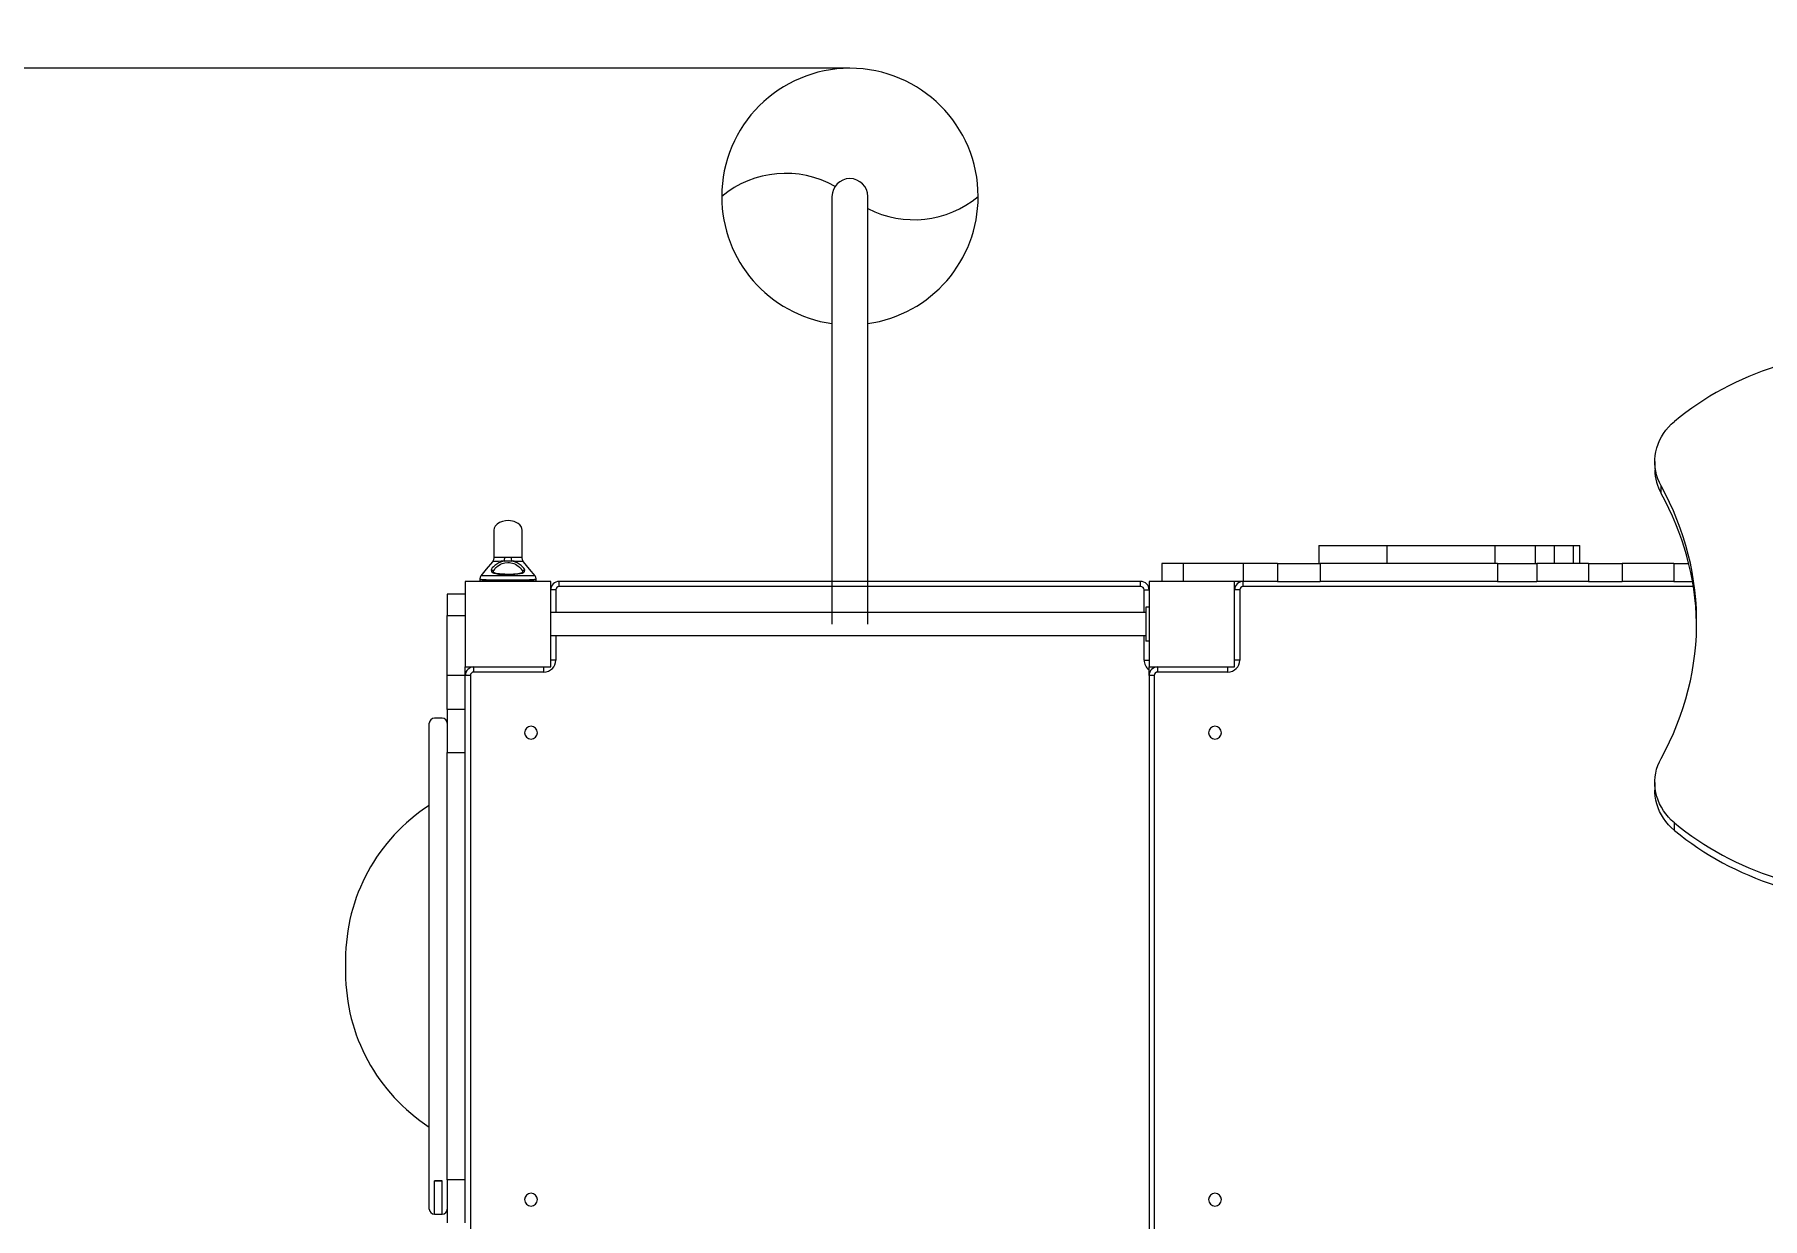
# Model space of a CAD drawing. Header units: millimetres. Extents: x -4791 to 5070, y -3040 to 3233.
# Drawn here: x -1096 to 926, y 388 to 1772 of the extents above; entities that cross this region are included whole.
import ezdxf

# ---------------------------------------------------------------- set-up
doc = ezdxf.new("R2010")
doc.units = ezdxf.units.MM
for name, color, linetype in [('DiKom', 7, 'Continuous'), ('DIKOM_ОБЪЕКТ', 7, 'Continuous'), ('DIKOM_РАЗМЕР_ОБЪЕКТА', 7, 'Continuous')]:
    doc.layers.add(name, color=color, linetype=linetype)
doc.styles.add('style1', font='arial.ttf', dxfattribs={"width": 0.8})
doc.dimstyles.new('1-50', dxfattribs={"dimtxt": 300, "dimasz": 200, "dimexe": 100, "dimexo": 0, "dimgap": 100, "dimtad": 1, "dimtxsty": 'style1', "dimcen": 200, "dimclrd": 7, "dimclre": 7, "dimclrt": 7, "dimadec": 1, "dimazin": 2, "dimtfac": 1, "dimtmove": 0, "dimatfit": 2, "dimfxl": 0, "dimlwd": 25, "dimlwe": 18, "dimarcsym": 0})

# ---------------------------------------------------------------- blocks, each defined once
blk = doc.blocks.new('*D9')
at = {"layer": 'Defpoints', "color": 0, "transparency": 16777216}
for p in [(3069.7, 659.9), (-1839.1, -167), (3069.7, -1640.1)]:
    blk.add_point(p, dxfattribs=at)
at = {"layer": 'DIKOM_РАЗМЕР_ОБЪЕКТА', "color": 7, "lineweight": 18, "transparency": 16777216}
for p, q in [((3069.7, 659.9), (3069.7, -1740.1)), ((-1839.1, -167), (-1839.1, -1740.1))]:
    blk.add_line(p, q, dxfattribs=at)
at = {"layer": 'DIKOM_РАЗМЕР_ОБЪЕКТА', "color": 7, "lineweight": 25, "transparency": 16777216}
blk.add_line((-1639.1, -1640.1), (2869.7, -1640.1), dxfattribs=at)
at = {"layer": 'DIKOM_РАЗМЕР_ОБЪЕКТА', "color": 7, "transparency": 16777216}
for points in [[(-1639.1, -1606.7), (-1639.1, -1673.4), (-1839.1, -1640.1)], [(2869.7, -1606.7), (2869.7, -1673.4), (3069.7, -1640.1)]]:
    blk.add_solid(points, dxfattribs=at)
at = {"layer": 'DIKOM_РАЗМЕР_ОБЪЕКТА', "color": 7, "transparency": 16777216, "insert": (96.6, -1386.9), "char_height": 300, "attachment_point": 5, "style": 'style1'}
blk.add_mtext('4900', dxfattribs=at)
blk = doc.blocks.new('*D10')
at = {"layer": 'Defpoints', "color": 0, "transparency": 16777216}
for p in [(-141.8, 1732.7), (-2266, -648.3), (-141.8, -648.3)]:
    blk.add_point(p, dxfattribs=at)
at = {"layer": 'DIKOM_РАЗМЕР_ОБЪЕКТА', "color": 7, "lineweight": 18, "transparency": 16777216}
for p, q in [((-141.8, 1732.7), (-2366, 1732.7)), ((-141.8, -648.3), (-2366, -648.3))]:
    blk.add_line(p, q, dxfattribs=at)
at = {"layer": 'DIKOM_РАЗМЕР_ОБЪЕКТА', "color": 7, "lineweight": 25, "transparency": 16777216}
blk.add_line((-2266, 1532.7), (-2266, -448.3), dxfattribs=at)
at = {"layer": 'DIKOM_РАЗМЕР_ОБЪЕКТА', "color": 7, "transparency": 16777216}
for points in [[(-2299.3, 1532.7), (-2232.7, 1532.7), (-2266, 1732.7)], [(-2299.3, -448.3), (-2232.7, -448.3), (-2266, -648.3)]]:
    blk.add_solid(points, dxfattribs=at)
at = {"layer": 'DIKOM_РАЗМЕР_ОБЪЕКТА', "color": 7, "transparency": 16777216, "insert": (-2519.2, 482.6), "char_height": 300, "attachment_point": 5, "rotation": 90, "style": 'style1'}
blk.add_mtext('2400', dxfattribs=at)
blk = doc.blocks.new('*D12')
at = {"layer": 'Defpoints', "color": 0, "transparency": 16777216}
for p in [(-4275.5, 3232.7), (-141.8, 3232.7), (-2741.8, -2182.3)]:
    blk.add_point(p, dxfattribs=at)
at = {"layer": 'DiKom', "color": 7, "lineweight": 18, "transparency": 16777216}
for p, q in [((-141.8, 3232.7), (-4375.5, 3232.7)), ((-2741.8, -2182.3), (-4375.5, -2182.3))]:
    blk.add_line(p, q, dxfattribs=at)
at = {"layer": 'DiKom', "color": 7, "lineweight": 25, "transparency": 16777216}
blk.add_line((-4275.5, -1882.3), (-4275.5, 2932.7), dxfattribs=at)
at = {"layer": 'DiKom', "color": 7, "transparency": 16777216}
for points in [[(-4325.5, 2932.7), (-4225.5, 2932.7), (-4275.5, 3232.7)], [(-4325.5, -1882.3), (-4225.5, -1882.3), (-4275.5, -2182.3)]]:
    blk.add_solid(points, dxfattribs=at)
at = {"layer": 'DiKom', "color": 7, "transparency": 16777216, "insert": (-4528.7, 681.2), "char_height": 400, "attachment_point": 5, "rotation": 90, "style": 'style1'}
blk.add_mtext('{\\H0.75x;5400}', dxfattribs=at)

msp = doc.modelspace()

# ---------------------------------------------------------------- linework, layer by layer
at = {"layer": 'DIKOM_ОБЪЕКТ', "color": 7, "linetype": 'Continuous', "lineweight": 15}
for p, q in [((-162.845, 1582.715), (-162.845, 1082.715)), ((-120.845, 1082.715), (-120.845, 1582.715)), ((799.706, 1272.749), (799.706, 1263.869)), ((807.112, 1235.471), (807.112, 1244.351)), ((-558.345, 1192.715), (-558.345, 1160.445)), ((-525.345, 1160.438), (-525.345, 1192.715)), ((406.523, 1174.715), (406.523, 1153.715)), ((406.523, 1174.715), (486.126, 1174.715)), ((486.126, 1174.715), (486.126, 1153.715)), ((486.126, 1174.715), (612.487, 1174.715)), ((612.487, 1174.715), (612.487, 1153.715)), ((612.487, 1174.715), (659.547, 1174.715)), ((659.547, 1174.715), (659.547, 1153.715)), ((659.547, 1174.715), (681.794, 1174.715)), ((681.794, 1174.715), (681.794, 1153.715)), ((681.794, 1174.715), (704.067, 1174.715)), ((704.067, 1174.715), (704.067, 1153.715)), ((704.067, 1174.715), (711.984, 1174.715)), ((711.984, 1153.715), (711.984, 1174.715)), ((318.155, 1153.715), (223.155, 1153.715)), ((223.155, 1153.715), (223.155, 1132.715)), ((248.155, 1153.715), (248.155, 1132.715)), ((318.155, 1153.715), (318.155, 1132.715)), ((358.155, 1153.715), (318.155, 1153.715)), ((358.155, 1153.715), (358.155, 1132.715)), ((358.155, 1153.715), (408.155, 1153.715)), ((408.155, 1153.715), (408.155, 1132.715)), ((615.839, 1153.715), (408.155, 1153.715)), ((615.839, 1153.715), (615.839, 1132.715)), ((615.839, 1153.715), (661.605, 1153.715)), ((661.605, 1153.715), (661.605, 1132.715)), ((722.017, 1153.715), (661.605, 1153.715)), ((722.017, 1153.715), (722.017, 1132.715)), ((722.017, 1153.715), (761.522, 1153.715)), ((761.522, 1153.715), (761.522, 1132.715)), ((821.934, 1153.715), (761.522, 1153.715)), ((821.934, 1153.715), (821.934, 1132.715)), ((821.934, 1153.715), (839.221, 1153.715)), ((-491.845, 1132.715), (-591.845, 1132.715)), ((-591.845, 1132.715), (-591.845, 1032.715)), ((-574.845, 1135.84), (-574.845, 1133.215)), ((-574.845, 1133.215), (-541.845, 1133.215)), ((-573.615, 1139.196), (-573.627, 1139.186)), ((-558.845, 1143.587), (-558.829, 1143.901)), ((-558.575, 1142.484), (-558.845, 1143.587)), ((-541.845, 1133.215), (-508.845, 1133.215)), ((-524.845, 1143.584), (-525.017, 1142.878)), ((-524.859, 1143.88), (-524.845, 1143.584)), ((-508.845, 1135.836), (-508.845, 1135.837)), ((-508.845, 1133.215), (-508.845, 1135.836)), ((-491.845, 1032.715), (-491.845, 1132.715)), ((198.155, 1132.715), (-481.845, 1132.715)), ((-481.845, 1126.715), (-481.845, 1132.715)), ((198.155, 1126.715), (198.155, 1132.715)), ((208.155, 1132.715), (208.155, 1032.715)), ((308.155, 1132.715), (208.155, 1132.715)), ((318.155, 1132.715), (308.155, 1132.715)), ((308.155, 1032.715), (308.155, 1132.715)), ((358.155, 1132.715), (318.155, 1132.715)), ((318.155, 1126.715), (318.155, 1132.715)), ((358.155, 1132.715), (408.155, 1132.715)), ((615.839, 1132.715), (408.155, 1132.715)), ((615.839, 1132.715), (661.605, 1132.715)), ((722.017, 1132.715), (661.605, 1132.715)), ((722.017, 1132.715), (761.522, 1132.715)), ((821.934, 1132.715), (761.522, 1132.715)), ((821.934, 1132.715), (843.669, 1132.715)), ((-591.845, 1117.715), (-612.845, 1117.715)), ((-612.845, 1117.715), (-612.845, 1092.715)), ((-485.845, 1122.715), (-491.845, 1122.715)), ((-485.845, 1122.715), (-485.845, 1096.215)), ((198.155, 1126.715), (-481.845, 1126.715)), ((202.155, 1096.215), (202.155, 1122.715)), ((202.155, 1122.715), (208.155, 1122.715)), ((314.155, 1122.715), (308.155, 1122.715)), ((314.155, 1122.715), (314.155, 1040.715)), ((844.676, 1126.715), (318.155, 1126.715)), ((-612.845, 1022.715), (-612.845, 1092.715)), ((-612.845, 1092.715), (-591.845, 1092.715)), ((204.155, 1096.215), (-491.845, 1096.215)), ((208.155, 1102.715), (204.155, 1102.715)), ((204.155, 1102.715), (204.155, 1062.715)), ((-491.845, 1069.215), (204.155, 1069.215)), ((-485.845, 1069.215), (-485.845, 1040.715)), ((202.155, 1040.715), (202.155, 1069.215)), ((208.155, 1062.715), (204.155, 1062.715)), ((-591.845, 1022.715), (-591.845, 1032.715)), ((-591.845, 1032.715), (-491.845, 1032.715)), ((-581.845, 1026.715), (-581.845, 1032.715)), ((-499.845, 1026.715), (-499.845, 1032.715)), ((-485.845, 1040.715), (-491.845, 1040.715)), ((202.155, 1040.715), (208.155, 1040.715)), ((208.155, 1022.715), (208.155, 1032.715)), ((208.155, 1032.715), (308.155, 1032.715)), ((218.155, 1026.715), (218.155, 1032.715)), ((300.155, 1026.715), (300.155, 1032.715)), ((314.155, 1040.715), (308.155, 1040.715)), ((-591.845, 1022.715), (-612.845, 1022.715)), ((-612.845, 982.715), (-612.845, 1022.715)), ((-591.845, 982.715), (-591.845, 1022.715)), ((-585.845, 1022.715), (-591.845, 1022.715)), ((-585.845, 1022.715), (-585.845, 342.715)), ((-499.845, 1026.715), (-581.845, 1026.715)), ((208.155, 1022.715), (208.155, 342.715)), ((214.155, 1022.715), (208.155, 1022.715)), ((214.155, 1022.715), (214.155, 342.715)), ((300.155, 1026.715), (218.155, 1026.715)), ((-618.845, 972.715), (-627.845, 972.715)), ((-591.845, 982.715), (-612.845, 982.715)), ((-612.845, 982.715), (-612.845, 932.715)), ((-591.845, 932.715), (-591.845, 982.715)), ((-633.845, 928.666), (-633.845, 966.715)), ((-612.845, 932.715), (-591.845, 932.715)), ((-612.845, 432.715), (-612.845, 932.715)), ((-591.845, 432.715), (-591.845, 932.715)), ((-633.845, 436.764), (-633.845, 928.666)), ((799.706, 897.357), (799.706, 888.477)), ((822.603, 841.553), (822.603, 850.433)), ((-731.845, 690.469), (-731.845, 674.961)), ((-633.845, 398.715), (-633.845, 436.764)), ((-618.845, 431.568), (-627.845, 431.568)), ((-627.845, 431.568), (-618.845, 431.568)), ((-627.845, 392.715), (-627.845, 431.568)), ((-618.845, 392.715), (-618.845, 431.568)), ((-591.845, 432.715), (-612.845, 432.715)), ((-612.845, 432.715), (-612.845, 382.715)), ((-591.845, 382.715), (-591.845, 432.715)), ((-627.845, 392.715), (-618.845, 392.715))]:
    msp.add_line(p, q, dxfattribs=at)
at = {"layer": 'DIKOM_ОБЪЕКТ', "color": 7, "linetype": 'Continuous', "lineweight": 15, "flags": 128}
for points in [[(807.112, 1244.351), (805.019, 1248.508), (803.261, 1252.79), (801.848, 1257.176), (800.787, 1261.643), (800.084, 1266.168), (799.742, 1270.726), (799.763, 1275.296), (800.147, 1279.852), (800.891, 1284.371), (801.993, 1288.829), (803.446, 1293.205), (805.243, 1297.474), (807.374, 1301.615), (809.829, 1305.606), (812.594, 1309.427), (815.656, 1313.057), (818.998, 1316.478), (822.603, 1319.673)], [(807.112, 925.754), (812.218, 935.353), (817.005, 945.086), (821.467, 954.944), (825.602, 964.919), (829.406, 975.001), (832.875, 985.182), (836.005, 995.453), (838.795, 1005.804), (841.242, 1016.226), (843.344, 1026.71), (845.098, 1037.247), (846.503, 1047.826), (847.557, 1058.438), (848.261, 1069.074), (848.613, 1079.725), (848.613, 1090.38), (848.261, 1101.031), (847.557, 1111.667), (846.503, 1122.28), (845.098, 1132.859), (843.344, 1143.395), (841.242, 1153.879), (838.795, 1164.301), (836.005, 1174.652), (832.875, 1184.923), (829.406, 1195.104), (825.602, 1205.187), (821.467, 1215.162), (817.005, 1225.02), (812.218, 1234.753), (807.112, 1244.351)], [(-525.345, 1192.715), (-525.619, 1194.714), (-526.498, 1196.756), (-527.989, 1198.688), (-529.981, 1200.36), (-532.264, 1201.67), (-534.582, 1202.592), (-536.705, 1203.168), (-538.862, 1203.534), (-541.594, 1203.714), (-544.824, 1203.534), (-548.33, 1202.83), (-551.751, 1201.512), (-554.677, 1199.63), (-556.794, 1197.371), (-557.988, 1194.99), (-558.345, 1192.715)], [(-559.995, 1155.711), (-567.175, 1147.006), (-573.629, 1139.187)], [(-546.297, 1156.182), (-549.53, 1155.403), (-552.447, 1154.291), (-555.016, 1152.931), (-557.176, 1151.441), (-558.942, 1149.891), (-560.269, 1148.38), (-561.139, 1146.953), (-561.508, 1145.663)], [(-558.345, 1160.492), (-558.747, 1157.994), (-560.046, 1155.649)], [(-546.297, 1156.182), (-549.84, 1156.152), (-553.089, 1156.099), (-555.839, 1156.019), (-557.947, 1155.912), (-559.311, 1155.796), (-559.948, 1155.701), (-559.957, 1155.68)], [(-558.829, 1143.901), (-558.603, 1144.88), (-558.13, 1145.927), (-557.387, 1147.088), (-556.699, 1147.958), (-555.886, 1148.845), (-554.96, 1149.725), (-553.925, 1150.584), (-552.296, 1151.72), (-550.551, 1152.694), (-548.629, 1153.517), (-547, 1154.034), (-545.35, 1154.405), (-541.846, 1154.717), (-540.086, 1154.639), (-538.336, 1154.403), (-536.684, 1154.032), (-535.054, 1153.513), (-533.123, 1152.683), (-531.374, 1151.705), (-529.744, 1150.565), (-528.917, 1149.887), (-528.19, 1149.224), (-527.349, 1148.362), (-526.811, 1147.741), (-526.282, 1147.056), (-525.292, 1145.391), (-524.859, 1143.88)], [(-558.345, 1160.46), (-558.146, 1160.679), (-557.539, 1160.841), (-556.505, 1160.941), (-555.035, 1160.994), (-553.136, 1161.018), (-550.871, 1161.03), (-548.298, 1161.037), (-545.531, 1161.042)], [(-537.396, 1156.181), (-541.847, 1156.492), (-546.297, 1156.182)], [(-545.531, 1161.042), (-541.846, 1160.994), (-538.16, 1161.04)], [(-538.16, 1161.04), (-535.393, 1161.035), (-532.817, 1161.028), (-530.566, 1161.017), (-528.672, 1160.992), (-527.193, 1160.937), (-526.153, 1160.833), (-525.546, 1160.67), (-525.344, 1160.451)], [(-522.18, 1145.642), (-522.539, 1146.928), (-523.395, 1148.343), (-524.724, 1149.865), (-526.479, 1151.411), (-528.657, 1152.918), (-531.222, 1154.28), (-534.158, 1155.401), (-537.396, 1156.181)], [(-523.694, 1155.677), (-523.74, 1155.7), (-524.043, 1155.753), (-524.331, 1155.79), (-524.833, 1155.842), (-525.221, 1155.875), (-525.659, 1155.907), (-526.114, 1155.936), (-526.579, 1155.961), (-527.047, 1155.984), (-529.243, 1156.064), (-531.837, 1156.123), (-534.428, 1156.158), (-537.396, 1156.181)], [(-523.651, 1155.648), (-524.943, 1157.988), (-525.344, 1160.483)], [(-510.09, 1139.219), (-516.533, 1147.006), (-523.682, 1155.687)], [(-573.615, 1139.201), (-574.536, 1137.602), (-574.845, 1135.667)], [(-574.807, 1135.847), (-574.818, 1135.749), (-574.55, 1135.554), (-573.61, 1135.3), (-571.971, 1135.078), (-570.656, 1134.963), (-569.062, 1134.858), (-567.183, 1134.763), (-563.823, 1134.64), (-559.823, 1134.54), (-557.163, 1134.492), (-554.339, 1134.453), (-551.369, 1134.422), (-546.697, 1134.392), (-541.845, 1134.382)], [(-541.446, 1138.997), (-542.746, 1138.997), (-544.952, 1139), (-548.036, 1139.007), (-551.893, 1139.025), (-554.847, 1139.044), (-558.033, 1139.071), (-561.306, 1139.108), (-563.77, 1139.141), (-566.153, 1139.18), (-566.91, 1139.193), (-567.646, 1139.206), (-568.358, 1139.22), (-569.045, 1139.233), (-569.703, 1139.246), (-570.327, 1139.258), (-571.966, 1139.284), (-573.069, 1139.277), (-573.258, 1139.267), (-573.41, 1139.252), (-573.523, 1139.234), (-573.598, 1139.209), (-573.615, 1139.196)], [(-561.508, 1145.663), (-561.255, 1144.35), (-560.236, 1143.272), (-558.453, 1142.414), (-555.979, 1141.76), (-552.895, 1141.282), (-549.33, 1140.96), (-545.459, 1140.779), (-541.413, 1140.728)], [(-525.316, 1142.953), (-525.377, 1142.959), (-525.571, 1142.851), (-526.737, 1142.364), (-528.281, 1141.944), (-530.221, 1141.586), (-532.579, 1141.292), (-535.323, 1141.071), (-538.48, 1140.928), (-541.949, 1140.88), (-545.637, 1140.943), (-548.998, 1141.114), (-551.745, 1141.362), (-553.851, 1141.649), (-555.543, 1141.977), (-556.978, 1142.376), (-557.578, 1142.601), (-558.005, 1142.777), (-558.218, 1142.736)], [(-541.845, 1134.382), (-537.049, 1134.391), (-532.4, 1134.42), (-527.991, 1134.47), (-523.904, 1134.539), (-521.169, 1134.603), (-518.71, 1134.676), (-516.537, 1134.761), (-513.813, 1134.907), (-511.724, 1135.077), (-510.548, 1135.22), (-509.691, 1135.379), (-509.138, 1135.552), (-508.857, 1135.84)], [(-510.143, 1139.184), (-510.156, 1139.231), (-510.803, 1139.282), (-512.023, 1139.28), (-513.762, 1139.25), (-516.006, 1139.207), (-518.707, 1139.16), (-521.81, 1139.115), (-525.293, 1139.075), (-529.047, 1139.042), (-533.059, 1139.018), (-537.206, 1139.003), (-541.446, 1138.997)], [(-541.413, 1140.728), (-537.502, 1140.801), (-533.773, 1140.999), (-530.36, 1141.334), (-527.433, 1141.815), (-525.074, 1142.47), (-523.392, 1143.314), (-522.423, 1144.369), (-522.18, 1145.642)], [(-508.845, 1135.661), (-509.155, 1137.602), (-510.073, 1139.199)], [(822.603, 850.433), (818.998, 853.627), (815.656, 857.048), (812.594, 860.679), (809.829, 864.5), (807.374, 868.491), (805.243, 872.632), (803.446, 876.901), (801.993, 881.276), (800.891, 885.735), (800.147, 890.254), (799.763, 894.81), (799.742, 899.379), (800.084, 903.938), (800.787, 908.462), (801.848, 912.929), (803.261, 917.315), (805.019, 921.598), (807.112, 925.754)], [(822.603, 841.553), (818.998, 844.748), (815.656, 848.169), (812.594, 851.799), (809.829, 855.62), (807.374, 859.611), (805.243, 863.752), (803.446, 868.021), (801.993, 872.396), (800.891, 876.855), (800.147, 881.374), (799.763, 885.93), (799.706, 888.477)]]:
    msp.add_lwpolyline(points, dxfattribs=at)
at = {"layer": 'DIKOM_ОБЪЕКТ', "color": 7, "linetype": 'Continuous', "lineweight": 15, "extrusion": (2.76751e-16, 3.49148e-15, -1)}
for centre in [(514.845, 955.715), (-285.155, 955.715), (514.845, 409.715), (-285.155, 409.715)]:
    msp.add_circle(centre, 7.5, dxfattribs=at)
at = {"layer": 'DIKOM_ОБЪЕКТ', "color": 7, "linetype": 'Continuous', "lineweight": 15}
for centre, radius, start, end in [((-141.845, 1582.715), 150, 0, 180), ((-216.845, 1492.475), 117.338, 60.537394, 129.730558), ((-141.845, 1582.715), 21, 0, 180), ((-141.845, 1582.715), 21, 90, 180), ((-141.845, 1582.715), 21, 0, 90), ((-141.845, 1582.715), 150, 180, 261.952154), ((-141.845, 1582.715), 150, 278.047846, 0), ((-66.845, 1672.955), 117.338, 242.599456, 309.730558), ((1049.84, 1041.845), 358.992, 107.585386, 129.270895), ((858.072, 1263.951), 58.378, 181.166937, 209.199313), ((520.051, 1075.376), 328.687, 1.485332, 29.148517), ((-565.693, 1161.58), 20.169, 344.079697, 358.470715), ((-517.97, 1161.575), 20.197, 181.515605, 195.883169), ((-574.345, 1133.215), 0.5, 180, 270), ((-560.83, 1143.747), 2.032, 10.053061, 109.494864), ((-522.859, 1143.729), 2.03, 70.43904, 169.957254), ((-509.345, 1133.215), 0.5, 270, 0), ((-481.845, 1122.715), 10, 90, 180), ((198.155, 1122.715), 10, 0, 90), ((318.155, 1122.715), 10, 90, 180), ((-481.845, 1122.715), 4, 90, 180), ((198.155, 1122.715), 4, 0, 90), ((318.155, 1122.715), 4, 90, 180), ((-581.845, 1022.715), 10, 90, 180), ((-499.845, 1040.715), 14, 270, 0), ((216.053, 1040.69), 13.898, 179.897478, 235.369904), ((218.155, 1022.715), 10, 90, 180), ((300.155, 1040.715), 14, 270, 0), ((-581.845, 1022.715), 4, 90, 180), ((218.155, 1022.715), 4, 90, 180), ((-627.845, 966.715), 6, 90, 180), ((-618.845, 966.715), 6, 0, 90), ((-516.845, 690.469), 215, 122.997853, 180), ((1049.84, 1128.261), 358.992, 230.729105, 252.414614), ((1049.84, 1119.381), 358.992, 230.729105, 252.414614), ((-516.845, 674.961), 215, 180, 237.004605), ((-627.845, 398.715), 6, 180, 270), ((-618.845, 398.715), 6, 270, 0)]:
    msp.add_arc(centre, radius, start, end, dxfattribs=at)

# ---------------------------------------------------------------- dimensions: what is measured, and where the dimension line sits
at = {"layer": 'DiKom'}
dim = msp.add_linear_dim(base=(-4275.542, 3232.715), p1=(-2741.845, -2182.285), p2=(-141.845, 3232.715), angle=90, text='{\\H0.75x;5400}', dimstyle='1-50', override={"dimtxt": 400, "dimasz": 300, "dimgap": 100}, dxfattribs=at)
dim.commit()
dim.dimension.update_dxf_attribs({"geometry": '*D12', "text_midpoint": (-4275.542, 681.218), "dimtype": 160})
at = {"layer": 'DIKOM_РАЗМЕР_ОБЪЕКТА'}
dim = msp.add_linear_dim(base=(-2266, -648.285), p1=(-141.845, 1732.715), p2=(-141.845, -648.285), angle=90, text='2400', dimstyle='1-50', dxfattribs=at)
dim.commit()
dim.dimension.update_dxf_attribs({"geometry": '*D10', "text_midpoint": (-2266, 482.628), "dimtype": 160})
dim = msp.add_linear_dim(base=(3069.695, -1640.069), p1=(-1839.053, -166.954), p2=(3069.695, 659.879), text='4900', dimstyle='1-50', dxfattribs=at)
dim.commit()
dim.dimension.update_dxf_attribs({"geometry": '*D9', "text_midpoint": (96.582, -1640.069), "dimtype": 160})

doc.saveas('drawing.dxf')
